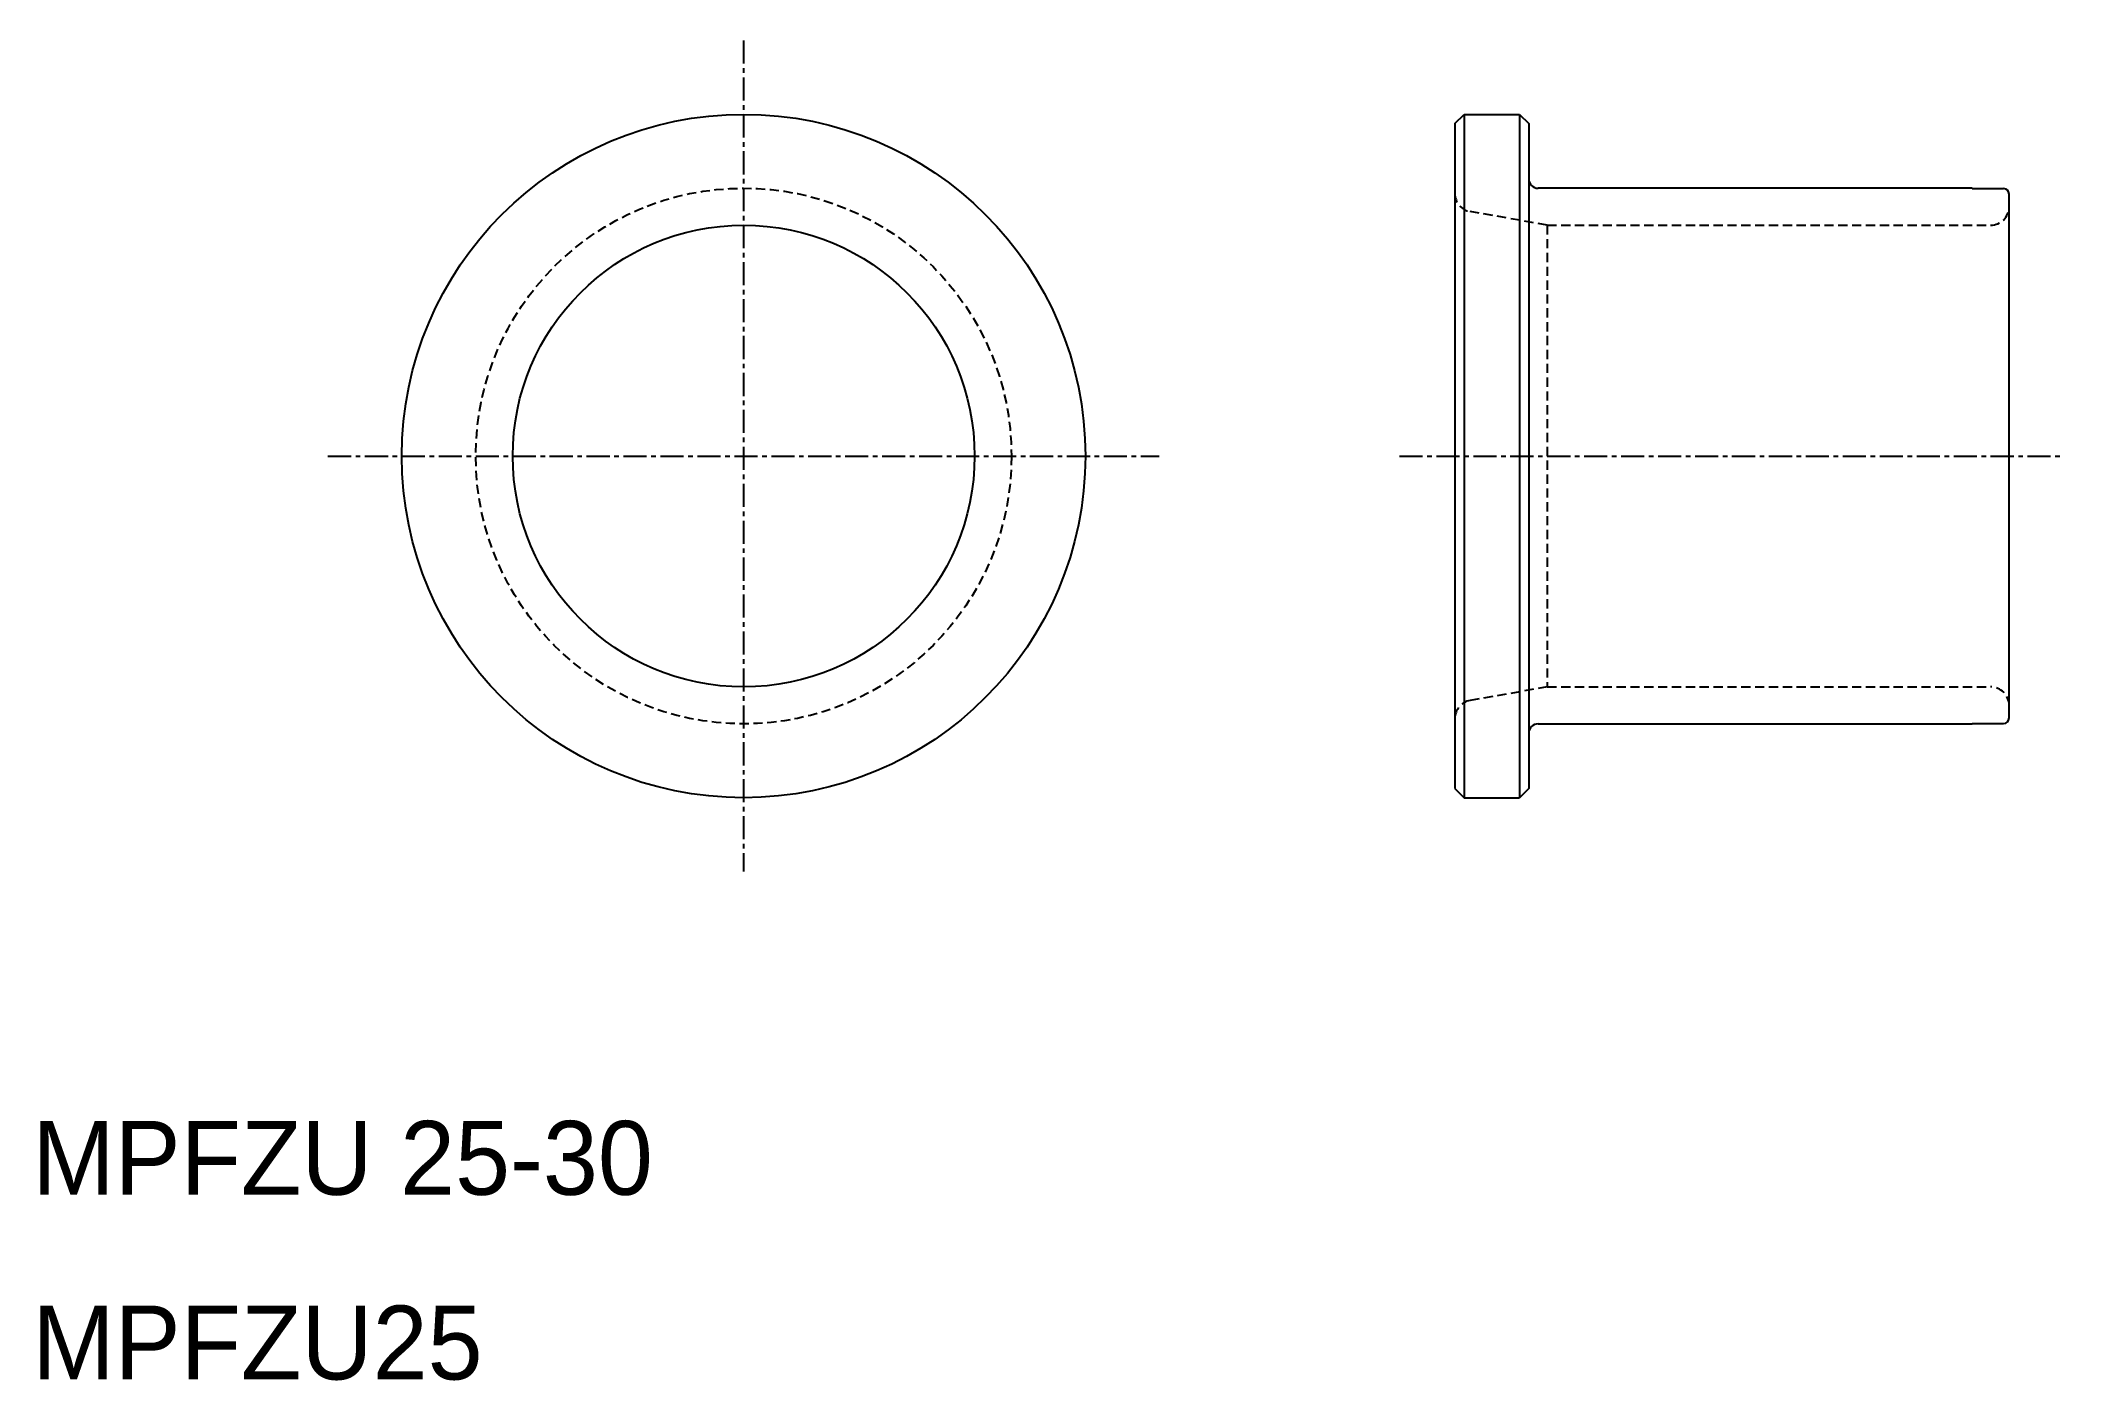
# Model space of a CAD drawing. Extents: x 10 to 120, y 10 to 82.
import ezdxf

# ---------------------------------------------------------------- set-up
doc = ezdxf.new("R2010")
doc.units = 0
doc.linetypes.add('CENTER', pattern=[2, 1.25, -0.25, 0.25, -0.25])
doc.linetypes.add('DASHED', pattern=[0.75, 0.5, -0.25])
doc.layers.get('0').update_dxf_attribs({"linetype": 'CONTINUOUS'})
doc.layers.add('CENTER', color=1, linetype='CENTER')

msp = doc.modelspace()

# ---------------------------------------------------------------- linework, layer by layer
at = {"color": 7, "linetype": 'CONTINUOUS'}
for p, q in [((87, 78), (87.5, 78.5)), ((87, 78), (87, 42)), ((87.5, 78.5), (87.5, 41.5)), ((87.5, 78.5), (90.5, 78.5)), ((90.5, 78.5), (91, 78)), ((90.5, 78.5), (90.5, 41.5)), ((91, 78), (91, 42)), ((115, 74.5), (91.5, 74.5)), ((115, 74.5), (115, 74.48)), ((115, 74.48), (116.7, 74.48)), ((117, 45.82), (117, 74.18)), ((91.5, 45.5), (115, 45.5)), ((115, 45.52), (116.7, 45.52)), ((115, 45.5), (115, 45.52)), ((87, 42), (87.5, 41.5)), ((91, 42), (90.5, 41.5)), ((87.5, 41.5), (90.5, 41.5))]:
    msp.add_line(p, q, dxfattribs=at)
at = {"color": 3, "linetype": 'DASHED'}
for p, q in [((92, 72.5), (87.83, 73.24)), ((92, 72.5), (116, 72.5)), ((92, 72.5), (92, 47.5)), ((92, 47.5), (87.83, 46.76)), ((92, 47.5), (116, 47.5))]:
    msp.add_line(p, q, dxfattribs=at)
at = {"color": 7, "linetype": 'CONTINUOUS'}
for radius in [18.5, 12.5]:
    msp.add_circle((48.5, 60), radius, dxfattribs=at)
at = {"color": 3, "linetype": 'DASHED'}
msp.add_circle((48.5, 60), 14.5, dxfattribs=at)
at = {"color": 7, "linetype": 'CONTINUOUS'}
for centre, radius, start, end in [((91.5, 75), 0.5, 180, 270), ((116.7, 74.18), 0.3, 0, 90), ((91.5, 45), 0.5, 90, 180), ((116.7, 45.82), 0.3, 270, 0)]:
    msp.add_arc(centre, radius, start, end, dxfattribs=at)
at = {"color": 3, "linetype": 'DASHED'}
for centre, start, end in [((88, 74.22), 180, 260), ((116, 73.5), 270, 0), ((116, 46.5), 0, 90), ((88, 45.78), 100, 180)]:
    msp.add_arc(centre, 1, start, end, dxfattribs=at)
at = {"layer": 'CENTER', "color": 1, "linetype": 'CENTER'}
for p, q in [((48.5, 82.5), (48.5, 37.5)), ((26, 60), (71, 60)), ((84, 60), (120, 60))]:
    msp.add_line(p, q, dxfattribs=at)

# ---------------------------------------------------------------- texts
at = {"color": 7, "linetype": 'CONTINUOUS'}
for s, p in [('MPFZU 25-30', (10, 20)), ('MPFZU25', (10, 10))]:
    msp.add_text(s, height=4, dxfattribs=at).set_placement(p)

doc.saveas('drawing.dxf')
